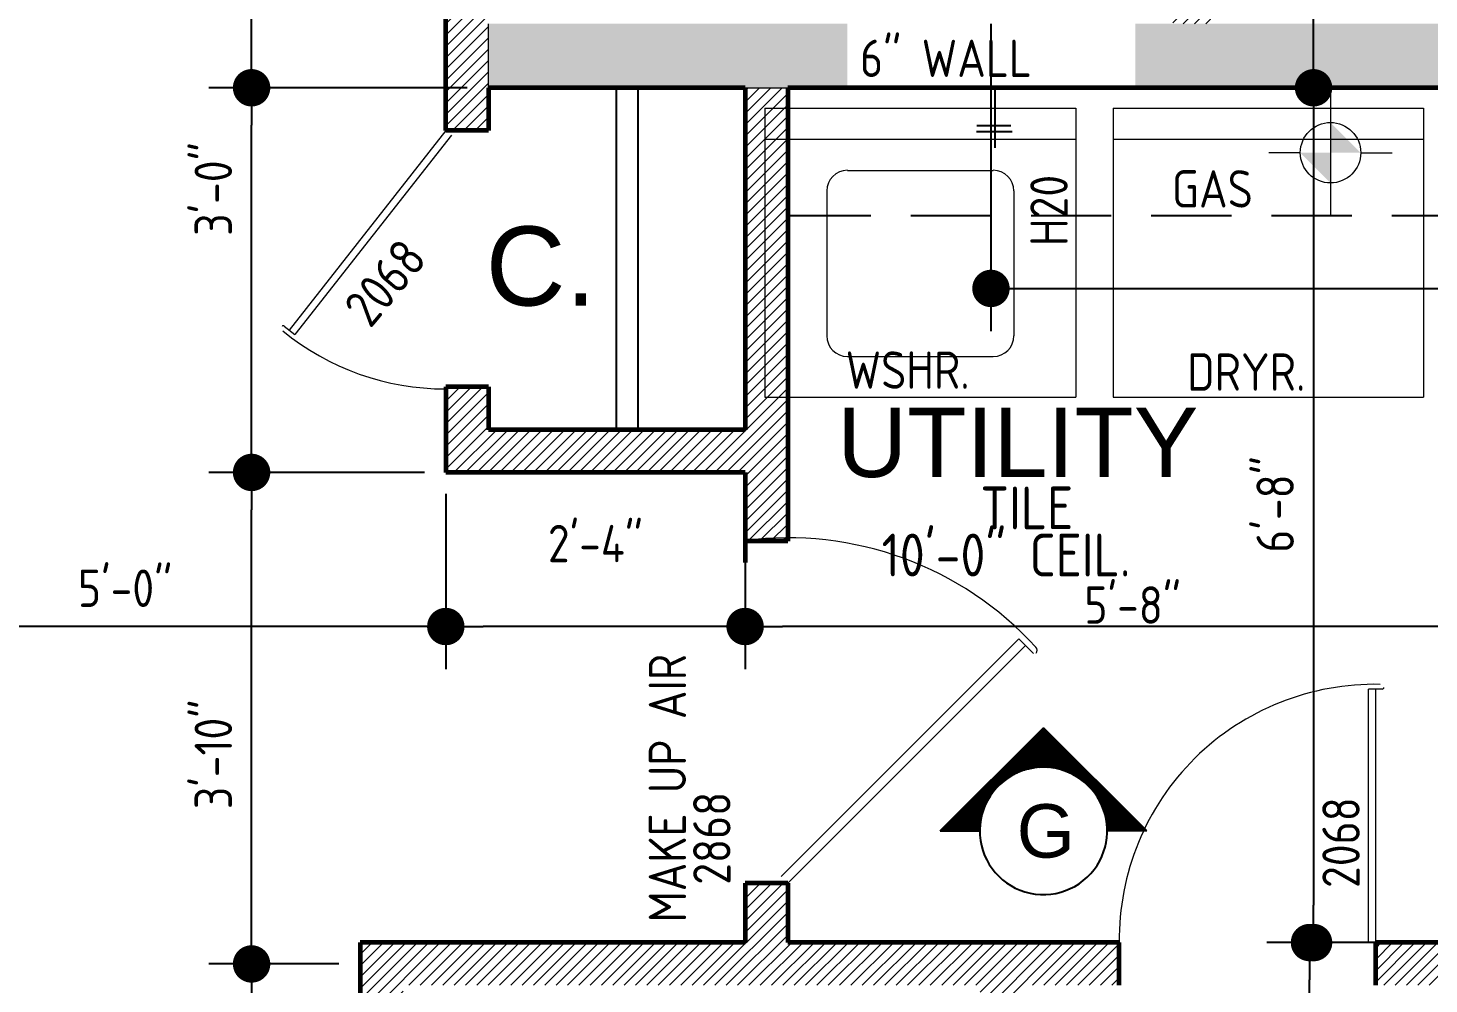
# Model space of a CAD drawing. Header units: feet. Extents: x 57903 to 63568, y -124112 to -112262.
# Drawn here: x 58530.8 to 58661.9, y -112842.7 to -112753.3 of the extents above; entities that cross this region are included whole.
import ezdxf

# ---------------------------------------------------------------- set-up
doc = ezdxf.new("R2010")
doc.units = ezdxf.units.FT
doc.header["$LTSCALE"] = 30
doc.header["$MEASUREMENT"] = 0
for name, pattern in [('DASHED', [0.75, 0.5, -0.25]), ('HIDDEN', [0.375, 0.25, -0.125]), ('Solid', [0])]:
    doc.linetypes.add(name, pattern=pattern)
for name, color, linetype in [('CABS-FLOORPLAN', 4, 'Continuous'), ('TEXT', 7, 'Continuous'), ('WIN', 2, 'Continuous')]:
    doc.layers.add(name, color=color, linetype=linetype)
for name, color, linetype, lineweight in [('DIMS', 137, 'Continuous', 15), ('DOORS', 157, 'Continuous', 9), ('DOORTEXT', 253, 'Continuous', 20), ('ELECTRICAL WALLS', 65, 'Continuous', 9), ('HATCH', 123, 'Continuous', 0), ('ROOM LBLS', 253, 'Continuous', 30), ('TEXT LBLS', 81, 'Continuous', 18), ('WALLS', 7, 'Continuous', 60)]:
    doc.layers.add(name, color=color, linetype=linetype, lineweight=lineweight)
doc.styles.add('ARCH', font='ARCHITXT.SHX')
doc.styles.add('SWIS72', font='swissel.ttf', dxfattribs={"height": 4.5})
doc.styles.add('TEXT1', font='ARCHITXT.shx')
doc.dimstyles.new('ARCHITECTURAL', dxfattribs={"dimtxt": 3.5, "dimasz": 3.5, "dimexe": 4, "dimexo": 2, "dimgap": 1.5, "dimtad": 1, "dimdec": 1, "dimzin": 3, "dimdsep": 46, "dimlunit": 4, "dimtxsty": 'ARCH', "dimblk": 'DOT', "dimcen": 0.0625, "dimadec": 0, "dimazin": 0, "dimtfac": 1, "dimtdec": 1, "dimtix": 1, "dimtofl": 0, "dimtmove": 1, "dimatfit": 2, "dimldrblk": 'DOTSMALL', "dimfxl": 1, "dimtolj": 1, "dimtzin": 0, "dimarcsym": 0})
pattern_1 = [(45, (-4579.4019, 10781.86935), (-0.530330086, 0.530330086), [])]

# ---------------------------------------------------------------- blocks, each defined once
blk = doc.blocks.new('_Dot')
at = {"layer": 'DIMS', "color": 0, "lineweight": -2}
blk.add_line((-0.5, 0), (-1, 0), dxfattribs=at)
at = {"layer": 'DIMS', "color": 0, "const_width": 0.5}
blk.add_lwpolyline([(-0.25, 0, 1), (0.25, 0, 1)], format="xyb", close=True, dxfattribs=at)
blk = doc.blocks.new('*D432')
at = {"layer": 'Defpoints', "color": 0, "linetype": 'Solid', "transparency": 16777216}
for p in [(58597.91, -112799.31), (58665.91, -112804.47), (58597.91, -112809.29)]:
    blk.add_point(p, dxfattribs=at)
at = {"layer": 'DIMS', "color": 0, "linetype": 'Solid', "lineweight": -2, "transparency": 16777216}
for p, q in [((58597.91, -112801.31), (58597.91, -112813.29)), ((58665.91, -112806.47), (58665.91, -112813.29)), ((58662.41, -112809.29), (58601.41, -112809.29))]:
    blk.add_line(p, q, dxfattribs=at)
at = {"layer": 'DIMS', "color": 0, "linetype": 'Solid', "lineweight": -2, "transparency": 16777216, "xscale": 3.5, "yscale": 3.5, "zscale": 3.5, "rotation": 180}
blk.add_blockref('_Dot', (58597.91, -112809.29), dxfattribs=at)
at = {"layer": 'DIMS', "color": 0, "linetype": 'Solid', "lineweight": -2, "transparency": 16777216, "xscale": 3.5, "yscale": 3.5, "zscale": 3.5}
blk.add_blockref('_Dot', (58665.91, -112809.29), dxfattribs=at)
at = {"layer": 'DIMS', "color": 0, "linetype": 'Solid', "transparency": 16777216, "insert": (58634.17, -112807.28), "char_height": 3.5, "attachment_point": 5, "style": 'ARCH'}
blk.add_mtext('\\A1;5\'-8"', dxfattribs=at)
blk = doc.blocks.new('_DotSmall')
at = {"layer": 'DIMS', "color": 0, "const_width": 0.5}
blk.add_lwpolyline([(-0.0625, 0, 1), (0.0625, 0, 1)], format="xyb", close=True, dxfattribs=at)
blk = doc.blocks.new('*D434')
at = {"layer": 'Defpoints', "color": 0, "linetype": 'Solid', "transparency": 16777216}
for p in [(58569.91, -112794.87), (58597.91, -112799.31), (58569.91, -112809.29)]:
    blk.add_point(p, dxfattribs=at)
at = {"layer": 'DIMS', "color": 0, "linetype": 'Solid', "lineweight": -2, "transparency": 16777216}
for p, q in [((58569.91, -112796.87), (58569.91, -112813.29)), ((58597.91, -112801.31), (58597.91, -112813.29)), ((58594.41, -112809.29), (58573.41, -112809.29))]:
    blk.add_line(p, q, dxfattribs=at)
at = {"layer": 'DIMS', "color": 0, "linetype": 'Solid', "lineweight": -2, "transparency": 16777216, "xscale": 3.5, "yscale": 3.5, "zscale": 3.5, "rotation": 180}
blk.add_blockref('_Dot', (58569.91, -112809.29), dxfattribs=at)
at = {"layer": 'DIMS', "color": 0, "linetype": 'Solid', "lineweight": -2, "transparency": 16777216, "xscale": 3.5, "yscale": 3.5, "zscale": 3.5}
blk.add_blockref('_Dot', (58597.91, -112809.29), dxfattribs=at)
at = {"layer": 'DIMS', "color": 0, "linetype": 'Solid', "transparency": 16777216, "insert": (58583.91, -112801.53), "char_height": 3.5, "attachment_point": 5, "style": 'ARCH'}
blk.add_mtext('\\A1;2\'-4"', dxfattribs=at)
blk = doc.blocks.new('*D435')
at = {"layer": 'Defpoints', "color": 0, "linetype": 'Solid', "transparency": 16777216}
for p in [(58569.91, -112795.22), (58509.91, -112804.28), (58509.91, -112809.29)]:
    blk.add_point(p, dxfattribs=at)
at = {"layer": 'DIMS', "color": 0, "linetype": 'Solid', "lineweight": -2, "transparency": 16777216}
for p, q in [((58569.91, -112797.22), (58569.91, -112813.29)), ((58509.91, -112806.28), (58509.91, -112813.29)), ((58566.41, -112809.29), (58513.41, -112809.29))]:
    blk.add_line(p, q, dxfattribs=at)
at = {"layer": 'DIMS', "color": 0, "linetype": 'Solid', "lineweight": -2, "transparency": 16777216, "xscale": 3.5, "yscale": 3.5, "zscale": 3.5, "rotation": 180}
blk.add_blockref('_Dot', (58509.91, -112809.29), dxfattribs=at)
at = {"layer": 'DIMS', "color": 0, "linetype": 'Solid', "lineweight": -2, "transparency": 16777216, "xscale": 3.5, "yscale": 3.5, "zscale": 3.5}
blk.add_blockref('_Dot', (58569.91, -112809.29), dxfattribs=at)
at = {"layer": 'DIMS', "color": 0, "linetype": 'Solid', "transparency": 16777216, "insert": (58539.91, -112805.71), "char_height": 3.5, "attachment_point": 5, "style": 'ARCH'}
blk.add_mtext('\\A1;5\'-0"', dxfattribs=at)
blk = doc.blocks.new('*D517')
at = {"layer": 'Defpoints', "color": 0, "linetype": 'Solid', "transparency": 16777216}
for p in [(58551.74, -112840.87), (58561.91, -112840.87), (58565.91, -112884.87)]:
    blk.add_point(p, dxfattribs=at)
at = {"layer": 'DIMS', "color": 0, "linetype": 'Solid', "lineweight": -2, "transparency": 16777216}
for p, q in [((58559.91, -112840.87), (58547.74, -112840.87)), ((58551.74, -112881.37), (58551.74, -112844.37)), ((58563.91, -112884.87), (58547.74, -112884.87))]:
    blk.add_line(p, q, dxfattribs=at)
at = {"layer": 'DIMS', "color": 0, "linetype": 'Solid', "lineweight": -2, "transparency": 16777216, "xscale": 3.5, "yscale": 3.5, "zscale": 3.5}
for p, rotation in [((58551.74, -112840.87), 90), ((58551.74, -112884.87), 270)]:
    blk.add_blockref('_Dot', p, dxfattribs=dict(at, rotation=rotation))
at = {"layer": 'DIMS', "color": 0, "linetype": 'Solid', "transparency": 16777216, "insert": (58547.39, -112863.46), "char_height": 3.5, "attachment_point": 5, "rotation": 90, "style": 'ARCH'}
blk.add_mtext('\\A1;3\'-8"', dxfattribs=at)
blk = doc.blocks.new('*D518')
at = {"layer": 'Defpoints', "color": 0, "linetype": 'Solid', "transparency": 16777216}
for p in [(58551.74, -112794.87), (58569.91, -112794.87), (58561.91, -112840.87)]:
    blk.add_point(p, dxfattribs=at)
at = {"layer": 'DIMS', "color": 0, "linetype": 'Solid', "lineweight": -2, "transparency": 16777216}
for p, q in [((58567.91, -112794.87), (58547.74, -112794.87)), ((58551.74, -112837.37), (58551.74, -112798.37)), ((58559.91, -112840.87), (58547.74, -112840.87))]:
    blk.add_line(p, q, dxfattribs=at)
at = {"layer": 'DIMS', "color": 0, "linetype": 'Solid', "lineweight": -2, "transparency": 16777216, "xscale": 3.5, "yscale": 3.5, "zscale": 3.5}
for p, rotation in [((58551.74, -112794.87), 90), ((58551.74, -112840.87), 270)]:
    blk.add_blockref('_Dot', p, dxfattribs=dict(at, rotation=rotation))
at = {"layer": 'DIMS', "color": 0, "linetype": 'Solid', "transparency": 16777216, "insert": (58548.16, -112821.25), "char_height": 3.5, "attachment_point": 5, "rotation": 90, "style": 'ARCH'}
blk.add_mtext('\\A1;3\'-10"', dxfattribs=at)
blk = doc.blocks.new('*D519')
at = {"layer": 'Defpoints', "color": 0, "linetype": 'Solid', "transparency": 16777216}
for p in [(58551.74, -112758.87), (58573.91, -112758.87), (58569.91, -112794.87)]:
    blk.add_point(p, dxfattribs=at)
at = {"layer": 'DIMS', "color": 0, "linetype": 'Solid', "lineweight": -2, "transparency": 16777216}
for p, q in [((58571.91, -112758.87), (58547.74, -112758.87)), ((58551.74, -112791.37), (58551.74, -112762.37)), ((58567.91, -112794.87), (58547.74, -112794.87))]:
    blk.add_line(p, q, dxfattribs=at)
at = {"layer": 'DIMS', "color": 0, "linetype": 'Solid', "lineweight": -2, "transparency": 16777216, "xscale": 3.5, "yscale": 3.5, "zscale": 3.5}
for p, rotation in [((58551.74, -112758.87), 90), ((58551.74, -112794.87), 270)]:
    blk.add_blockref('_Dot', p, dxfattribs=dict(at, rotation=rotation))
at = {"layer": 'DIMS', "color": 0, "linetype": 'Solid', "transparency": 16777216, "insert": (58548.16, -112768.34), "char_height": 3.5, "attachment_point": 5, "rotation": 90, "style": 'ARCH'}
blk.add_mtext('\\A1;3\'-0"', dxfattribs=at)
blk = doc.blocks.new('*D520')
at = {"layer": 'Defpoints', "color": 0, "linetype": 'Solid', "transparency": 16777216}
for p in [(58551.74, -112680.87), (58569.91, -112680.87), (58569.91, -112758.87)]:
    blk.add_point(p, dxfattribs=at)
at = {"layer": 'DIMS', "color": 0, "linetype": 'Solid', "lineweight": -2, "transparency": 16777216}
for p, q in [((58567.91, -112680.87), (58547.74, -112680.87)), ((58551.74, -112755.37), (58551.74, -112684.37)), ((58567.91, -112758.87), (58547.74, -112758.87))]:
    blk.add_line(p, q, dxfattribs=at)
at = {"layer": 'DIMS', "color": 0, "linetype": 'Solid', "lineweight": -2, "transparency": 16777216, "xscale": 3.5, "yscale": 3.5, "zscale": 3.5}
for p, rotation in [((58551.74, -112680.87), 90), ((58551.74, -112758.87), 270)]:
    blk.add_blockref('_Dot', p, dxfattribs=dict(at, rotation=rotation))
at = {"layer": 'DIMS', "color": 0, "linetype": 'Solid', "transparency": 16777216, "insert": (58548.16, -112715.87), "char_height": 3.5, "attachment_point": 5, "rotation": 90, "style": 'ARCH'}
blk.add_mtext('\\A1;6\'-6"', dxfattribs=at)
blk = doc.blocks.new('*D524')
at = {"layer": 'Defpoints', "color": 0, "linetype": 'Solid', "transparency": 16777216}
for p in [(58658.05, -112758.87), (58651.09, -112838.87), (58661.87, -112838.87)]:
    blk.add_point(p, dxfattribs=at)
at = {"layer": 'DIMS', "color": 0, "linetype": 'Solid', "lineweight": -2, "transparency": 16777216}
for p, q in [((58656.05, -112758.87), (58647.09, -112758.87)), ((58651.09, -112762.37), (58651.09, -112835.37)), ((58659.87, -112838.87), (58647.09, -112838.87))]:
    blk.add_line(p, q, dxfattribs=at)
at = {"layer": 'DIMS', "color": 0, "linetype": 'Solid', "lineweight": -2, "transparency": 16777216, "xscale": 3.5, "yscale": 3.5, "zscale": 3.5}
for p, rotation in [((58651.09, -112758.87), 90), ((58651.09, -112838.87), 270)]:
    blk.add_blockref('_Dot', p, dxfattribs=dict(at, rotation=rotation))
at = {"layer": 'DIMS', "color": 0, "linetype": 'Solid', "transparency": 16777216, "insert": (58647.5, -112797.86), "char_height": 3.5, "attachment_point": 5, "rotation": 90, "style": 'ARCH'}
blk.add_mtext('\\A1;6\'-8"', dxfattribs=at)
blk = doc.blocks.new('*D526')
at = {"layer": 'Defpoints', "color": 0, "linetype": 'Solid', "transparency": 16777216}
for p in [(58644.78, -112694.87), (58651.09, -112694.87), (58658.05, -112758.87)]:
    blk.add_point(p, dxfattribs=at)
at = {"layer": 'DIMS', "color": 0, "linetype": 'Solid', "lineweight": -2, "transparency": 16777216}
for p, q in [((58646.78, -112694.87), (58655.09, -112694.87)), ((58651.09, -112755.37), (58651.09, -112698.37)), ((58656.05, -112758.87), (58647.09, -112758.87))]:
    blk.add_line(p, q, dxfattribs=at)
at = {"layer": 'DIMS', "color": 0, "linetype": 'Solid', "lineweight": -2, "transparency": 16777216, "xscale": 3.5, "yscale": 3.5, "zscale": 3.5}
for p, rotation in [((58651.09, -112694.87), 90), ((58651.09, -112758.87), 270)]:
    blk.add_blockref('_Dot', p, dxfattribs=dict(at, rotation=rotation))
at = {"layer": 'DIMS', "color": 0, "linetype": 'Solid', "transparency": 16777216, "insert": (58647.5, -112705.2), "char_height": 3.5, "attachment_point": 5, "rotation": 90, "style": 'ARCH'}
blk.add_mtext('\\A1;5\'-4"', dxfattribs=at)
blk = doc.blocks.new('*D527')
at = {"layer": 'Defpoints', "color": 0, "linetype": 'Solid', "transparency": 16777216}
for p in [(58650.71, -112838.87), (58661.87, -112838.87), (58664.85, -112884.87)]:
    blk.add_point(p, dxfattribs=at)
at = {"layer": 'DIMS', "color": 0, "linetype": 'Solid', "lineweight": -2, "transparency": 16777216}
for p, q in [((58659.87, -112838.87), (58646.71, -112838.87)), ((58650.71, -112881.37), (58650.71, -112842.37)), ((58662.85, -112884.87), (58646.71, -112884.87))]:
    blk.add_line(p, q, dxfattribs=at)
at = {"layer": 'DIMS', "color": 0, "linetype": 'Solid', "lineweight": -2, "transparency": 16777216, "xscale": 3.5, "yscale": 3.5, "zscale": 3.5}
for p, rotation in [((58650.71, -112838.87), 90), ((58650.71, -112884.87), 270)]:
    blk.add_blockref('_Dot', p, dxfattribs=dict(at, rotation=rotation))
at = {"layer": 'DIMS', "color": 0, "linetype": 'Solid', "transparency": 16777216, "insert": (58647.5, -112851.88), "char_height": 3.5, "attachment_point": 5, "rotation": 90, "style": 'ARCH'}
blk.add_mtext('\\A1;3\'-10"', dxfattribs=at)
blk = doc.blocks.new('*D549')
at = {"layer": 'Defpoints', "color": 0, "linetype": 'Solid', "transparency": 16777216}
for p in [(58787.91, -112745.41), (58620.91, -112750.87), (58787.91, -112777.65)]:
    blk.add_point(p, dxfattribs=at)
at = {"layer": 'DIMS', "color": 0, "linetype": 'Solid', "lineweight": -2, "transparency": 16777216}
for p, q in [((58787.91, -112747.41), (58787.91, -112781.65)), ((58620.91, -112752.87), (58620.91, -112781.65)), ((58624.41, -112777.65), (58784.41, -112777.65))]:
    blk.add_line(p, q, dxfattribs=at)
at = {"layer": 'DIMS', "color": 0, "linetype": 'Solid', "lineweight": -2, "transparency": 16777216, "xscale": 3.5, "yscale": 3.5, "zscale": 3.5, "rotation": 180}
blk.add_blockref('_Dot', (58620.91, -112777.65), dxfattribs=at)
at = {"layer": 'DIMS', "color": 0, "linetype": 'Solid', "lineweight": -2, "transparency": 16777216, "xscale": 3.5, "yscale": 3.5, "zscale": 3.5}
blk.add_blockref('_Dot', (58787.91, -112777.65), dxfattribs=at)
at = {"layer": 'DIMS', "color": 0, "linetype": 'Solid', "transparency": 16777216, "insert": (58727.63, -112774.06), "char_height": 3.5, "attachment_point": 5, "style": 'ARCH'}
blk.add_mtext('\\A1;13\'-11" TO CL. TO W.C.', dxfattribs=at)

msp = doc.modelspace()

# ---------------------------------------------------------------- hatches: boundary and pattern name
at = {"layer": 'HATCH', "linetype": 'Solid'}
h = msp.add_hatch(dxfattribs=at)
h.set_pattern_fill('ANSI31', color=256, scale=6, style=0)
h.set_pattern_definition([(45, (-27843.7769, 9531.03354), (-0.530330086, 0.530330086), [])])
h.paths.add_polyline_path([(58641.91, -112684.87), (58641.91, -112690.87), (58657.83, -112690.87), (58657.83, -112684.87)], flags=16)
h.paths.add_polyline_path([(58573.91, -112752.87), (58573.91, -112758.87), (58573.91, -112762.87), (58569.91, -112762.87), (58569.91, -112715.47), (58573.91, -112715.47)])
h.paths.add_polyline_path([(58657.91, -112684.87), (58637.91, -112684.87), (58637.91, -112752.87), (58641.91, -112752.87), (58641.91, -112694.87), (58661.91, -112694.87), (58661.91, -112612.87), (58652.1, -112612.87), (58652.1, -112616.87), (58657.91, -112616.87)])
h.paths.add_polyline_path([(58573.91, -112684.87), (58569.91, -112684.87), (58569.91, -112691.47), (58573.91, -112691.47)])
at = {"layer": 'HATCH'}
h = msp.add_hatch(color=9, dxfattribs=at)
h.dxf.hatch_style = 1
h.set_gradient(color1=(199, 200, 202), color2=(147, 149, 152), name='INVCYLINDER')
h.paths.add_polyline_path([(58446.29, -112711.48), (58446.29, -112711.34), (58445.93, -112711.34), (58445.93, -112711.48)])
h.paths.add_polyline_path([(58573.91, -112752.87), (58637.91, -112752.87), (58641.91, -112752.87), (58665.91, -112752.87), (58665.91, -112758.87), (58601.91, -112758.87), (58597.91, -112758.87), (58573.91, -112758.87)])
h.paths.add_polyline_path([(58634.42, -112758.87), (58607.47, -112758.87), (58607.47, -112752.87), (58634.42, -112752.87)], flags=17)
h.paths.add_polyline_path([(58507.91, -112750.37), (58513.91, -112750.37), (58513.91, -112778.87), (58507.91, -112778.87)])
h.paths.add_polyline_path([(58513.91, -112721.39), (58507.91, -112721.39), (58507.91, -112712.87), (58507.91, -112708.87), (58507.91, -112680.87), (58513.91, -112680.87)])
at = {"layer": 'HATCH', "linetype": 'Solid'}
h = msp.add_hatch(dxfattribs=at)
h.set_pattern_fill('ANSI31', color=256, scale=6, style=0)
h.set_pattern_definition(pattern_1)
h.paths.add_polyline_path([(58697.91, -112752.87), (58665.91, -112752.87), (58665.91, -112758.87), (58665.91, -112838.87), (58656.91, -112838.87), (58656.91, -112842.87), (58665.91, -112842.87), (58665.91, -112878.87), (58669.91, -112878.87), (58669.91, -112764.87), (58704.91, -112764.87), (58704.91, -112760.87), (58697.91, -112760.87)])
h.paths.add_polyline_path([(58669.91, -112756.87), (58693.91, -112756.87), (58693.91, -112760.87), (58669.91, -112760.87)], flags=16)
h = msp.add_hatch(dxfattribs=at)
h.set_pattern_fill('ANSI31', color=256, scale=6, style=0)
h.set_pattern_definition([(45, (-4769.7873, 7351.452), (-0.530330086, 0.530330086), [])])
h.paths.add_polyline_path([(58597.91, -112758.87), (58601.91, -112758.87), (58601.91, -112801.31), (58597.91, -112801.31), (58597.91, -112794.87), (58569.91, -112794.87), (58569.91, -112786.87), (58573.91, -112786.87), (58573.91, -112790.87), (58597.91, -112790.87)])
h = msp.add_hatch(dxfattribs=at)
h.set_pattern_fill('ANSI31', color=256, scale=6, style=0)
h.set_pattern_definition(pattern_1)
h.paths.add_polyline_path([(58632.91, -112838.87), (58601.91, -112838.87), (58601.91, -112833.31), (58597.91, -112833.31), (58597.91, -112838.87), (58561.91, -112838.87), (58561.91, -112878.87), (58565.91, -112878.87), (58565.91, -112842.87), (58619.91, -112842.87), (58619.91, -112878.87), (58623.91, -112878.87), (58623.91, -112842.87), (58632.91, -112842.87)])
at = {"layer": 'TEXT'}
h = msp.add_hatch(dxfattribs=at)
h.set_pattern_fill('ANSI31', color=256, scale=0.794108, angle=180, style=0)
h.set_pattern_definition([(225, (93354.6487, -121300.59313), (0.07018988067, -0.07018988067), [])])
h.paths.add_polyline_path([(58625.82, -112818.76), (58616.17, -112828.42), (58619.87, -112828.42, -0.781311), (58631.08, -112825.62, -0.122769), (58631.78, -112828.42), (58635.48, -112828.42)])

# ---------------------------------------------------------------- linework, layer by layer
at = {"layer": 'CABS-FLOORPLAN', "color": 4}
msp.add_line((58585.86, -112758.87), (58585.86, -112790.87), dxfattribs=at)
at = {"layer": 'CABS-FLOORPLAN', "color": 4, "linetype": 'HIDDEN', "ltscale": 10}
msp.add_line((58587.86, -112758.87), (58587.86, -112790.87), dxfattribs=at)
at = {"layer": 'CABS-FLOORPLAN', "color": 4, "linetype": 'HIDDEN'}
msp.add_line((58665.91, -112770.87), (58601.66, -112770.87), dxfattribs=at)
at = {"layer": 'DIMS', "linetype": 'DASHED', "ltscale": 0.6}
msp.add_line((58620.91, -112728.87), (58620.91, -112775.56), dxfattribs=at)
at = {"layer": 'DOORS'}
for p, q in [((58569.91, -112762.87), (58555.27, -112781.55)), ((58570.44, -112763.29), (58555.8, -112781.96)), ((58554.79, -112781.17), (58555.8, -112781.96)), ((58601.29, -112832.69), (58623.53, -112810.45)), ((58624.88, -112811.81), (58623.53, -112810.45)), ((58601.91, -112833.31), (58624.15, -112811.07)), ((58656.24, -112838.87), (58656.24, -112815.15)), ((58657.52, -112815.15), (58656.24, -112815.15)), ((58656.91, -112838.87), (58656.91, -112815.15))]:
    msp.add_line(p, q, dxfattribs=at)
for centre, radius, start, end in [((58554.71, -112781.27), 0.134, 51.9156, 150.8098), ((58569.82, -112763.16), 23.89, 230.6441, 270.2031), ((58601.94, -112832.34), 31.35, 42.3483, 97.394), ((58624.79, -112811.53), 0.439, 323.8942, 44.0078), ((58656.8, -112838.59), 23.89, 88.7285, 180.671), ((58657.52, -112815.01), 0.134, 270, 8.8942)]:
    msp.add_arc(centre, radius, start, end, dxfattribs=at)
at = {"layer": 'ELECTRICAL WALLS', "color": 251}
for p, q in [((58599.75, -112760.79), (58599.75, -112787.82)), ((58599.75, -112760.79), (58628.86, -112760.79)), ((58628.86, -112760.79), (58628.86, -112787.82)), ((58632.33, -112760.79), (58632.33, -112787.82)), ((58632.33, -112760.79), (58661.36, -112760.79)), ((58661.36, -112760.79), (58661.36, -112787.82)), ((58599.75, -112763.69), (58628.86, -112763.69)), ((58632.33, -112763.69), (58661.36, -112763.69)), ((58607.49, -112766.6), (58621.12, -112766.6)), ((58605.55, -112768.53), (58605.55, -112782.08)), ((58623.05, -112768.53), (58623.05, -112782.08)), ((58607.49, -112784.02), (58621.12, -112784.02)), ((58599.75, -112787.82), (58628.86, -112787.82)), ((58632.33, -112787.82), (58661.36, -112787.82))]:
    msp.add_line(p, q, dxfattribs=at)
for centre, start, end in [((58607.49, -112768.53), 90, 180), ((58621.12, -112768.53), 0, 90), ((58607.49, -112782.08), 180, 270), ((58621.12, -112782.08), 270, 0)]:
    msp.add_arc(centre, 1.94, start, end, dxfattribs=at)
at = {"layer": 'HATCH', "linetype": 'Solid'}
for p, q in [((58573.91, -112758.87), (58573.91, -112752.87)), ((58597.91, -112758.87), (58601.91, -112758.87))]:
    msp.add_line(p, q, dxfattribs=at)
at = {"layer": 'TEXT'}
for p, q in [((58616.17, -112828.42), (58625.82, -112818.76)), ((58635.48, -112828.42), (58625.82, -112818.76)), ((58616.17, -112828.42), (58619.87, -112828.42)), ((58635.48, -112828.42), (58631.78, -112828.42))]:
    msp.add_line(p, q, dxfattribs=at)
for start, end in [(332.0036, 109.7008), (109.7008, 332.0036)]:
    msp.add_arc((58625.82, -112828.42), 5.96, start, end, dxfattribs=at)
at = {"layer": 'TEXT LBLS'}
for p, q in [((58652.68, -112758.87), (58652.68, -112770.72)), ((58649.85, -112764.95), (58646.91, -112764.95)), ((58655.5, -112764.95), (58658.45, -112764.95))]:
    msp.add_line(p, q, dxfattribs=at)
msp.add_circle((58652.68, -112764.95), 2.83, dxfattribs=at)
msp.add_solid([(58655.5, -112764.95), (58652.68, -112762.13), (58649.85, -112764.95), (58652.68, -112767.78)], dxfattribs=at)
at = {"layer": 'WALLS'}
for p, q in [((58569.91, -112762.87), (58569.91, -112715.47)), ((58573.91, -112758.87), (58573.91, -112762.87)), ((58597.91, -112758.87), (58573.91, -112758.87)), ((58597.91, -112758.87), (58573.91, -112758.87)), ((58597.91, -112758.87), (58595.91, -112758.87)), ((58597.91, -112758.87), (58597.91, -112790.87)), ((58601.91, -112758.87), (58601.91, -112801.31)), ((58665.91, -112758.87), (58601.91, -112758.87)), ((58573.91, -112762.87), (58569.91, -112762.87)), ((58569.91, -112786.87), (58569.91, -112794.87)), ((58573.91, -112786.87), (58569.91, -112786.87)), ((58573.91, -112786.87), (58573.91, -112790.87)), ((58597.91, -112790.87), (58573.91, -112790.87)), ((58597.91, -112790.87), (58573.91, -112790.87)), ((58597.91, -112794.87), (58569.91, -112794.87)), ((58597.91, -112794.87), (58597.91, -112803.31)), ((58601.91, -112801.31), (58597.91, -112801.31)), ((58597.91, -112833.31), (58597.91, -112838.87)), ((58601.91, -112833.31), (58597.91, -112833.31)), ((58601.91, -112833.31), (58601.91, -112838.87)), ((58561.91, -112838.87), (58561.91, -112888.87)), ((58597.91, -112838.87), (58561.91, -112838.87)), ((58632.91, -112838.87), (58601.91, -112838.87)), ((58632.91, -112842.87), (58632.91, -112838.87)), ((58665.91, -112838.87), (58656.91, -112838.87)), ((58656.91, -112842.87), (58656.91, -112838.87))]:
    msp.add_line(p, q, dxfattribs=at)
at = {"layer": 'WIN'}
for p, q in [((58621.26, -112758.87), (58621.26, -112764.5)), ((58622.89, -112763), (58619.57, -112763)), ((58622.78, -112762.42), (58619.59, -112762.42))]:
    msp.add_line(p, q, dxfattribs=at)

# ---------------------------------------------------------------- texts
at = {"layer": 'DOORTEXT', "color": 7, "style": 'TEXT1'}
for s, rotation, p in [('2068', 49.938, (58562.84, -112781.48)), ('MAKE UP AIR', 90, (58592.39, -112836.98)), ('2868', 90, (58596.55, -112833.46)), ('2068', 90, (58655.41, -112833.76))]:
    msp.add_text(s, height=3.5, rotation=rotation, dxfattribs=at).set_placement(p)
at = {"layer": 'ROOM LBLS', "style": 'SWIS72'}
for s, height, p in [('C.', 7.4, (58573.64, -112779.25)), ('UTILITY ', 6.5, (58606.52, -112795.3))]:
    msp.add_text(s, height=height, dxfattribs=at).set_placement(p)
at = {"layer": 'TEXT'}
for s, height, style, p in [('6" WALL ', 3.5, 'TEXT1', (58608.66, -112757.86)), ('WSHR. ', 3.5, 'TEXT1', (58607.31, -112787.04)), ('DRYR.', 3.5, 'TEXT1', (58639.27, -112787.22)), ('G', 5, 'SWIS72', (58623.32, -112830.92))]:
    msp.add_text(s, height=height, dxfattribs=dict(at, style=style)).set_placement(p)
at = {"layer": 'TEXT', "style": 'TEXT1'}
msp.add_text('H20', height=3.5, rotation=90, dxfattribs=at).set_placement((58628.09, -112773.68))
at = {"layer": 'TEXT LBLS', "style": 'TEXT1'}
msp.add_text('GAS', height=3.5, dxfattribs=at).set_placement((58637.84, -112770.08))
at = {"layer": 'TEXT LBLS', "color": 253, "style": 'TEXT1'}
for s, p in [('TILE', (58619.92, -112800.19)), ('10\'-0" CEIL.', (58610.68, -112804.6))]:
    msp.add_text(s, height=4, dxfattribs=at).set_placement(p)

# ---------------------------------------------------------------- dimensions: what is measured, and where the dimension line sits
at = {"layer": 'DIMS', "linetype": 'Solid'}
for base, p1, p2, picture, middle in [((58551.74, -112680.87), (58569.91, -112758.87), (58569.91, -112680.87), '*D520', (58551.74, -112715.87)), ((58651.09, -112694.87), (58658.05, -112758.87), (58644.78, -112694.87), '*D526', (58651.09, -112705.2)), ((58551.74, -112758.87), (58569.91, -112794.87), (58573.91, -112758.87), '*D519', (58551.74, -112768.34)), ((58651.09, -112838.87), (58658.05, -112758.87), (58661.87, -112838.87), '*D524', (58651.09, -112797.86)), ((58551.74, -112794.87), (58561.91, -112840.87), (58569.91, -112794.87), '*D518', (58551.74, -112821.25)), ((58650.71, -112838.87), (58664.85, -112884.87), (58661.87, -112838.87), '*D527', (58651.09, -112851.88)), ((58551.74, -112840.87), (58565.91, -112884.87), (58561.91, -112840.87), '*D517', (58550.98, -112863.46))]:
    dim = msp.add_linear_dim(base=base, p1=p1, p2=p2, angle=90, dimstyle='ARCHITECTURAL', dxfattribs=at)
    dim.commit()
    dim.dimension.update_dxf_attribs({"geometry": picture, "text_midpoint": middle, "dimtype": 160})
dim = msp.add_linear_dim(base=(58787.91, -112777.65), p1=(58620.91, -112750.87), p2=(58787.91, -112745.41), angle=180, text='<> TO CL. TO W.C.', dimstyle='ARCHITECTURAL', dxfattribs=at)
dim.commit()
dim.dimension.update_dxf_attribs({"geometry": '*D549', "text_midpoint": (58727.63, -112777.65), "dimtype": 160})
for base, p1, p2, picture, middle in [((58569.91, -112809.29), (58597.91, -112799.31), (58569.91, -112794.87), '*D434', (58583.91, -112805.11)), ((58597.91, -112809.29), (58665.91, -112804.47), (58597.91, -112799.31), '*D432', (58634.17, -112810.87))]:
    dim = msp.add_linear_dim(base=base, p1=p1, p2=p2, dimstyle='ARCHITECTURAL', dxfattribs=at)
    dim.commit()
    dim.dimension.update_dxf_attribs({"geometry": picture, "text_midpoint": middle, "dimtype": 160})
dim = msp.add_linear_dim(base=(58509.91, -112809.29), p1=(58569.91, -112795.22), p2=(58509.91, -112804.28), dimstyle='ARCHITECTURAL', dxfattribs=at)
dim.commit()
dim.dimension.update_dxf_attribs({"geometry": '*D435', "text_midpoint": (58539.91, -112805.71)})

doc.saveas('drawing.dxf')
